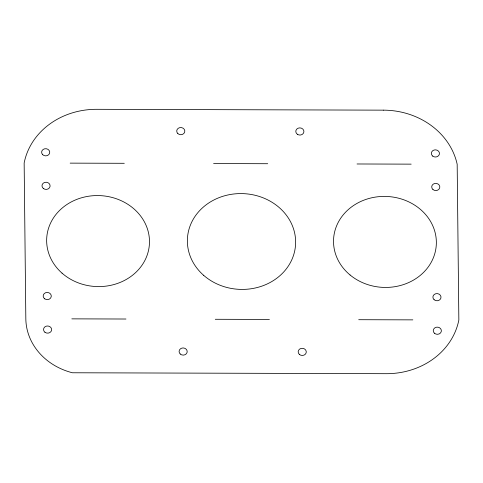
<?xml version="1.0" encoding="UTF-8"?>
<svg xmlns="http://www.w3.org/2000/svg" width="483" height="483" viewBox="0 0 483 483"><rect width="100%" height="100%" fill="white"/><g stroke="black" fill="none" stroke-linecap="round" stroke-linejoin="round"><path stroke-width="0.72" d="M70.162 163.133L124.288 163.296M213.601 163.556L267.727 163.719M357.04 163.979L411.166 164.142M71.834 318.858L125.96 319.022M215.273 319.281L269.399 319.444M358.712 319.704L412.838 319.867M383.52 110.154L96.642 109.309A74.316 65.736 3 0 0 24.15 163L25.828 318.726A63.321 56.016 3 0 0 72.414 372.767L386.358 373.691A74.316 65.736 3 0 0 458.85 320L457.172 164.274A74.316 65.736 3 0 0 383.52 110.154M432.72 156.094A4.063 3.592 3 0 0 439.385 154.192A4.063 3.592 3 0 0 434.114 150.008A4.063 3.592 3 0 0 432.72 156.094M432.925 189.505A4.063 3.592 3 0 0 439.699 187.911A4.063 3.592 3 0 0 434.682 183.498A4.063 3.592 3 0 0 432.925 189.505M434.084 299.689A4.063 3.592 3 0 0 440.876 298.15A4.063 3.592 3 0 0 435.901 293.694A4.063 3.592 3 0 0 434.084 299.689M434.465 333.24A4.063 3.592 3 0 0 441.245 331.67A4.063 3.592 3 0 0 436.24 327.239A4.063 3.592 3 0 0 434.465 333.24M42.715 154.699A4.063 3.592 3 0 0 49.568 153.377A4.063 3.592 3 0 0 44.774 148.77A4.063 3.592 3 0 0 42.715 154.699M43.488 188.587A4.063 3.592 3 0 0 50.057 186.438A4.063 3.592 3 0 0 44.593 182.453A4.063 3.592 3 0 0 43.488 188.587M44.732 298.832A4.063 3.592 3 0 0 51.252 296.574A4.063 3.592 3 0 0 45.71 292.68A4.063 3.592 3 0 0 44.732 298.832M44.937 332.256A4.063 3.592 3 0 0 51.578 330.294A4.063 3.592 3 0 0 46.259 326.158A4.063 3.592 3 0 0 44.937 332.256M297.486 134.365A4.063 3.592 3 0 0 303.898 131.871A4.063 3.592 3 0 0 298.18 128.176A4.063 3.592 3 0 0 297.486 134.365M177.816 133.549A4.063 3.592 3 0 0 184.663 132.197A4.063 3.592 3 0 0 179.845 127.615A4.063 3.592 3 0 0 177.816 133.549M299.339 354.371A4.063 3.592 3 0 0 306.144 352.874A4.063 3.592 3 0 0 301.199 348.394A4.063 3.592 3 0 0 299.339 354.371M180.268 354.033A4.063 3.592 3 0 0 187.066 352.512A4.063 3.592 3 0 0 182.103 348.044A4.063 3.592 3 0 0 180.268 354.033M203.591 275.268A54.144 47.895 3 0 0 293.918 254.058A54.144 47.895 3 0 0 226.992 195.174A54.144 47.895 3 0 0 203.591 275.268M350.072 274.984A51.44 45.505 3 0 0 435.105 252.488A51.44 45.505 3 0 0 369.64 198.296A51.44 45.505 3 0 0 350.072 274.984M62.047 273.155A51.44 45.505 3 0 0 147.858 253.007A51.44 45.505 3 0 0 84.277 197.07A51.44 45.505 3 0 0 62.047 273.155"/></g></svg>
